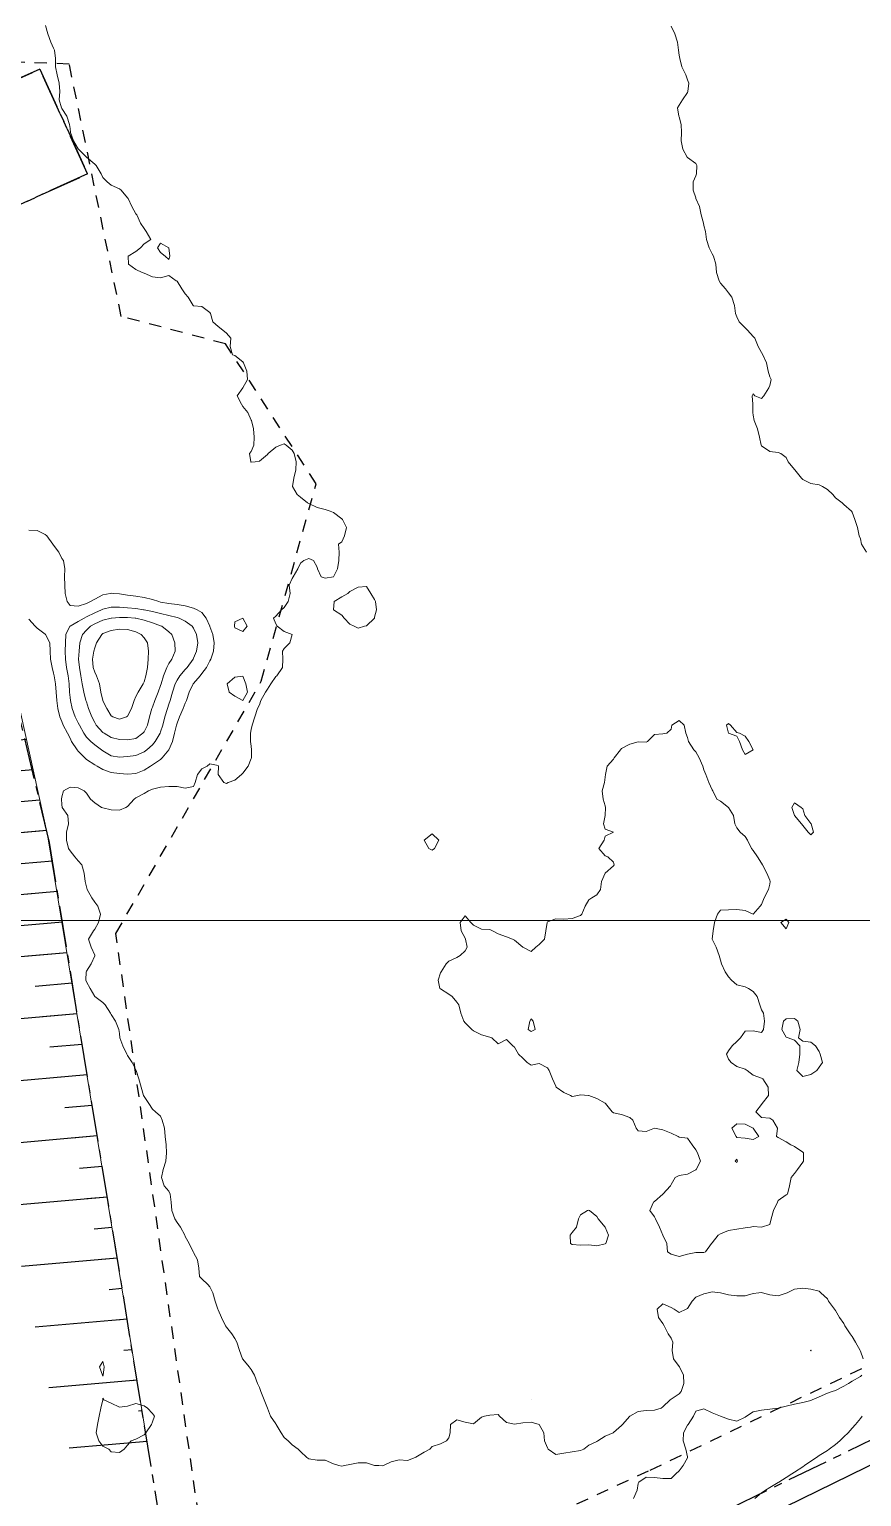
# Model space of a CAD drawing. Header units: centimetres. Extents: x 0 to 642158, y -847 to 649707.
# Drawn here: x 617186.3 to 617236.8, y 620852.4 to 620941.5 of the extents above; entities that cross this region are included whole.
import ezdxf

# ---------------------------------------------------------------- set-up
doc = ezdxf.new("R2010")
doc.units = ezdxf.units.CM
doc.header["$MEASUREMENT"] = 0
doc.linetypes.add('CENTERX2', pattern=[4, 2.5, -0.5, 0.5, -0.5])
doc.linetypes.add('JIS_02_0.7', pattern=[1.35, 0.75, -0.6])
for name, color, linetype, lineweight in [('MEV_grille', 254, 'Continuous', 9), ('MEV_schema paysager_V', 7, 'Continuous', 20), ('WAL_parcellaire agricole', 7, 'JIS_02_0.7', 25), ('WAL_topographie 0.5', 253, 'Continuous', 20)]:
    doc.layers.add(name, color=color, linetype=linetype, lineweight=lineweight)
doc.layers.add('MEV_schema paysager_Ha', color=7, linetype='Continuous', lineweight=25, transparency=0.13)
doc.layers.add('SPW_parcellaire cadastral', color=7, linetype='CENTERX2', lineweight=25, true_color=0xff0542)
picture_1 = doc.add_image_def('image2.png', size_in_pixel=(6614, 11023))

# ---------------------------------------------------------------- blocks, each defined once
blk = doc.blocks.new('*U114')
at = {"layer": 'MEV_grille', "transparency": 33554687}
blk.add_lwpolyline([(-1338.461, 0), (1338.461, 0)], dxfattribs=at)
blk = doc.blocks.new('*U115')
at = {"layer": 'MEV_grille', "color": 0, "linetype": 'ByBlock', "lineweight": -2, "transparency": 16777216}
blk.add_blockref('*U114', (0, -1500), dxfattribs=at)

msp = doc.modelspace()

# ---------------------------------------------------------------- hatches: boundary and pattern name
at = {"layer": 'MEV_schema paysager_Ha', "transparency": 33554687}
h = msp.add_hatch(dxfattribs=at)
h.set_pattern_fill('ANSI31', color=60, scale=30, angle=320)
h.paths.add_polyline_path([(617169.617, 620973.194), (617165.143, 620997.552), (617163.049, 621011.729), (617162.573, 621023.432), (617161.336, 621028.189), (617160.67, 621031.995), (617159.432, 621036.467), (617156.475, 621053.969), (617156.906, 621060.001), (617157.984, 621066.14), (617158.414, 621069.802), (617158.199, 621075.295), (617157.014, 621080.142), (617155.505, 621084.988), (617154.751, 621088.973), (617151.842, 621094.789), (617149.148, 621099.205), (617146.994, 621101.252), (617145.377, 621102.544), (617143.546, 621103.621), (617141.391, 621107.391), (617140.307, 621121.334), (617138.581, 621134.515), (617137.596, 621148.681), (617137.947, 621158.301), (617138.342, 621166.601), (617137.255, 621176.482), (617136.069, 621187.153), (617134.618, 621206.801), (617133.841, 621215.056), (617132.235, 621238.569), (617131.105, 621276.162), (617130.662, 621320.72), (617129.383, 621365.826), (617128.171, 621391.821), (617126.408, 621441.701), (617124.527, 621449.888), (617124.527, 621453.399), (617124.884, 621455.482), (617126.075, 621456.85), (617127.265, 621458.873), (617127.265, 621461.254), (617125.649, 621473.672), (617125.524, 621482.896), (617125.025, 621497.979), (617124.776, 621519.544), (617124.92, 621540.094), (617125.983, 621565.584), (617126.337, 621580.453), (617126.163, 621598.374), (617127.186, 621608.874), (617130.532, 621615.192), (617131.834, 621617.887), (617134.298, 621627.22), (617135.042, 621631.96), (617135.135, 621640.047), (617136.158, 621649.713), (617136.911, 621670.5), (617129.26, 621649.205), (617124.61, 621628.36), (617120.259, 621606.016), (617117.259, 621583.371), (617115.237, 621541.083), (617114.562, 621520.401), (617115.536, 621487.717), (617112.094, 621474.528), (617111.291, 621462.83), (617115.078, 621434.173), (617114.685, 621412.686), (617116.517, 621383.817), (617118.213, 621359.713), (617121.633, 621297.519), (617122.293, 621280.379), (617124.809, 621252.783), (617126.661, 621222.595), (617125.403, 621211.007), (617126.795, 621190.875), (617128.52, 621169.158), (617130.485, 621161.793), (617131.444, 621155.186), (617130.649, 621150.827), (617132.125, 621142.753), (617132.79, 621125.456), (617134.954, 621111.319), (617137.702, 621098.468), (617139.749, 621087.381), (617141.795, 621083.246), (617143.417, 621082.42), (617144.557, 621081.575), (617145.493, 621080.194), (617145.463, 621077.083), (617144.023, 621074.463), (617144.278, 621071.03), (617145.295, 621066.579), (617147.455, 621053.531), (617147.76, 621048.137), (617148.575, 621044.067), (617151.222, 621037.452), (617151.12, 621031.956), (617151.633, 621023.148), (617154.427, 621011.658), (617158.897, 620988.919), (617162.537, 620970.568), (617168.729, 620939.186), (617182.921, 620879.156), (617188.263, 620855.446), (617193.71, 620854.003), (617187.498, 620892.108), (617176.811, 620939.879)])
h = msp.add_hatch(dxfattribs=at)
h.set_pattern_fill('ANSI31', color=60, scale=15, angle=320)
h.paths.add_polyline_path([(617169.617, 620973.194), (617165.143, 620997.552), (617163.049, 621011.729), (617162.573, 621023.432), (617161.336, 621028.189), (617160.67, 621031.995), (617159.432, 621036.467), (617156.475, 621053.969), (617156.906, 621060.001), (617157.984, 621066.14), (617158.414, 621069.802), (617158.199, 621075.295), (617157.014, 621080.142), (617155.505, 621084.988), (617154.751, 621088.973), (617151.842, 621094.789), (617149.148, 621099.205), (617146.994, 621101.252), (617145.377, 621102.544), (617143.546, 621103.621), (617141.391, 621107.391), (617140.307, 621121.334), (617138.581, 621134.515), (617137.596, 621148.681), (617137.947, 621158.301), (617138.342, 621166.601), (617137.255, 621176.482), (617136.069, 621187.153), (617134.618, 621206.801), (617133.841, 621215.056), (617132.235, 621238.569), (617131.105, 621276.162), (617130.662, 621320.72), (617129.383, 621365.826), (617128.171, 621391.821), (617126.408, 621441.701), (617124.527, 621449.888), (617124.527, 621453.399), (617124.884, 621455.482), (617126.075, 621456.85), (617127.265, 621458.873), (617127.265, 621461.254), (617125.649, 621473.672), (617125.524, 621482.896), (617125.025, 621497.979), (617124.776, 621519.544), (617124.92, 621540.094), (617125.983, 621565.584), (617126.337, 621580.453), (617126.163, 621598.374), (617127.186, 621608.874), (617130.532, 621615.192), (617131.834, 621617.887), (617134.298, 621627.22), (617135.042, 621631.96), (617135.135, 621640.047), (617136.158, 621649.713), (617136.911, 621670.5), (617132.957, 621648.368), (617129.989, 621627.895), (617123.162, 621605.493), (617122.123, 621583.834), (617121.418, 621540.656), (617120.578, 621519.454), (617120.8, 621487.646), (617120.576, 621474.663), (617119.681, 621463.134), (617121.439, 621434.424), (617121.208, 621413.2), (617123.756, 621383.971), (617124.633, 621359.105), (617126.907, 621297.599), (617127.217, 621280.099), (617128.476, 621252.652), (617130.286, 621222.294), (617130.788, 621212.114), (617133.595, 621189.8), (617133.864, 621168.997), (617134.545, 621163.04), (617136.407, 621155.367), (617136.033, 621153.22), (617137.061, 621150.231), (617136.705, 621143.134), (617138.509, 621125.82), (617138.985, 621114.157), (617141.16, 621102.299), (617147.01, 621090.064), (617151.616, 621087.22), (617153.107, 621084.646), (617154.311, 621082.965), (617155.38, 621081.272), (617156.272, 621077.352), (617156.539, 621073.164), (617152.956, 621057.576), (617153.92, 621035.982), (617159.694, 621019.068), (617160.419, 620997.657), (617177.679, 620920.157), (617193.56, 620854.923), (617187.498, 620892.108)])

# ---------------------------------------------------------------- linework, layer by layer
msp.add_lwpolyline([(617283.421, 620876.852), (617222.327, 620846.91), (617191.327, 620831.788), (617146.717, 620809.104), (617121.916, 620796.553), (617076.852, 620775.08), (617033.603, 620753.757), (617000.637, 620736.82), (616975.534, 620721.245), (616956.026, 620709.147)])
at = {"layer": 'MEV_schema paysager_V', "color": 60}
msp.add_lwpolyline([(617169.617, 620973.194), (617187.385, 620892.583), (617193.419, 620855.789)], dxfattribs=at)
at = {"layer": 'SPW_parcellaire cadastral'}
for points in [[(617241.275, 621070.317), (617280.13, 620882.72), (617280.432, 620881.446), (617281.442, 620877.166), (617193.589, 620834.551), (617195.609, 620842.354), (617187.498, 620892.108), (617169.495, 620968.06), (617157.998, 621018.267), (617167.025, 621022.532), (617176.672, 621027.88), (617180.083, 621036.101), (617179.433, 621040.006), (617177.873, 621042.565), (617175.726, 621044.879), (617170.605, 621047.194), (617169.567, 621047.434), (617241.275, 621070.317)], [(617189.808, 620932.736), (617183.431, 620929.85), (617180.545, 620936.227), (617180.551, 620936.23), (617186.922, 620939.113), (617189.808, 620932.736)], [(617180.545, 620936.227), (617183.431, 620929.85), (617189.808, 620932.736), (617186.922, 620939.113), (617180.551, 620936.23), (617180.545, 620936.227)]]:
    msp.add_lwpolyline(points, dxfattribs=at)
at = {"layer": 'WAL_parcellaire agricole'}
msp.add_lwpolyline([(617162.989, 621080), (617224.114, 621083.582), (617235.553, 621081.796), (617243.404, 621078.126), (617246.13, 621076.604), (617241.847, 621073.918), (617239.848, 621067.418), (617278.187, 620880.011), (617223.873, 620853.918), (617197.875, 620841.915), (617191.536, 620886.581), (617200.368, 620901.915), (617203.699, 620913.915), (617198.198, 620922.414), (617191.865, 620924.08), (617188.697, 620939.413), (617176.811, 620939.879), (617163.873, 621009.697), (617170.861, 621017.803), (617179.796, 621028.171), (617179.795, 621038.537), (617166.85, 621056.909), (617162.989, 621080)], dxfattribs=at)
at = {"layer": 'WAL_topographie 0.5'}
for points in [[(617187.261, 620941.75), (617187.398, 620941.25), (617187.594, 620940.75), (617187.75, 620940.375), (617187.802, 620940.25), (617187.876, 620939.75), (617187.876, 620939.25), (617187.964, 620938.75), (617188.099, 620938.25), (617188.138, 620937.75), (617188.1, 620937.25), (617188.228, 620936.75), (617188.25, 620936.715), (617188.553, 620936.25), (617188.72, 620935.75), (617188.75, 620935.5), (617188.786, 620935.25), (617188.959, 620934.75), (617189.25, 620934.265), (617189.261, 620934.25), (617189.75, 620933.75), (617189.75, 620933.75), (617190.25, 620933.331), (617190.331, 620933.25), (617190.645, 620932.75), (617190.75, 620932.525), (617191, 620932.25), (617191.25, 620932.054), (617191.75, 620931.825), (617191.853, 620931.75), (617192.25, 620931.29), (617192.277, 620931.25), (617192.5, 620930.75), (617192.75, 620930.321), (617192.817, 620930.25), (617193.031, 620929.75), (617193.25, 620929.432), (617193.383, 620929.25), (617193.65, 620928.75), (617193.25, 620928.5), (617193.028, 620928.25), (617192.75, 620928.033), (617192.286, 620927.75), (617192.306, 620927.25), (617192.75, 620926.93), (617193.125, 620926.75), (617193.25, 620926.7), (617193.75, 620926.49), (617194.25, 620926.417), (617194.75, 620926.558), (617195.194, 620926.25), (617195.25, 620926.221), (617195.546, 620925.75), (617195.75, 620925.444), (617195.925, 620925.25), (617196.229, 620924.75), (617196.25, 620924.724), (617196.75, 620924.673), (617197.25, 620924.321), (617197.283, 620924.25), (617197.417, 620923.75), (617197.75, 620923.472), (617198.026, 620923.25), (617198.25, 620923.059), (617198.526, 620922.75), (617198.472, 620922.25), (617198.611, 620921.75), (617198.75, 620921.698), (617199.25, 620921.32), (617199.293, 620921.25), (617199.482, 620920.75), (617199.538, 620920.25), (617199.25, 620919.75), (617199.25, 620919.75), (617198.911, 620919.25), (617199.171, 620918.75), (617199.25, 620918.612), (617199.559, 620918.25), (617199.75, 620917.786), (617199.778, 620917.75), (617199.885, 620917.25), (617199.94, 620916.75), (617199.921, 620916.25), (617199.75, 620915.875), (617199.65, 620915.75), (617199.726, 620915.25), (617199.75, 620915.225), (617200, 620915.25), (617200.25, 620915.292), (617200.75, 620915.694), (617200.79, 620915.75), (617201.25, 620916.13), (617201.54, 620916.25), (617201.75, 620916.337), (617201.871, 620916.25), (617202.25, 620915.959), (617202.365, 620915.75), (617202.478, 620915.25), (617202.463, 620914.75), (617202.344, 620914.25), (617202.269, 620913.75), (617202.554, 620913.25), (617202.75, 620913.093), (617203.179, 620912.75), (617203.25, 620912.707), (617203.75, 620912.462), (617204.25, 620912.352), (617204.556, 620912.25), (617204.75, 620912.167), (617205.25, 620911.778), (617205.294, 620911.75), (617205.54, 620911.25), (617205.424, 620910.75), (617205.25, 620910.386), (617205.062, 620910.25), (617205.096, 620909.75), (617205.076, 620909.25), (617204.99, 620908.75), (617204.75, 620908.25), (617204.75, 620908.25), (617204.25, 620908.171), (617204, 620908.25), (617203.781, 620908.75), (617203.75, 620908.834), (617203.542, 620909.25), (617203.25, 620909.367), (617202.958, 620909.25), (617202.75, 620909.094), (617202.593, 620908.75), (617202.309, 620908.25), (617202.25, 620908.15), (617202.05, 620907.75), (617202.119, 620907.25), (617201.992, 620906.75), (617201.75, 620906.402), (617201.598, 620906.25), (617201.25, 620905.869), (617201.103, 620905.75), (617201.25, 620905.393), (617201.321, 620905.25), (617201.75, 620904.934), (617202.25, 620904.75), (617202.251, 620904.75), (617202.25, 620904.75), (617202.096, 620904.25), (617201.75, 620903.904), (617201.659, 620903.75), (617201.671, 620903.25), (617201.645, 620902.75), (617201.311, 620902.25), (617201.25, 620902.194), (617200.942, 620901.75), (617200.75, 620901.438), (617200.62, 620901.25), (617200.348, 620900.75), (617200.25, 620900.472), (617200.132, 620900.25), (617199.972, 620899.75), (617199.812, 620899.25), (617199.75, 620898.983), (617199.701, 620898.75), (617199.72, 620898.25), (617199.75, 620897.964), (617199.778, 620897.75), (617199.764, 620897.25), (617199.75, 620897.219), (617199.562, 620896.75), (617199.25, 620896.333), (617199.169, 620896.25), (617198.75, 620895.908), (617198.35, 620895.75), (617198.25, 620895.694), (617198.083, 620895.75), (617197.75, 620896.25), (617197.75, 620896.25), (617197.75, 620896.251), (617197.761, 620896.75), (617197.75, 620896.783), (617197.25, 620896.889), (617197.078, 620896.75), (617196.75, 620896.586), (617196.493, 620896.25), (617196.36, 620895.75), (617196.25, 620895.526), (617195.75, 620895.41), (617195.25, 620895.508), (617194.75, 620895.508), (617194.25, 620895.485), (617193.75, 620895.363), (617193.521, 620895.25), (617193.25, 620895.095), (617192.75, 620894.819), (617192.636, 620894.75), (617192.25, 620894.303), (617192.148, 620894.25), (617191.75, 620894.069), (617191.25, 620894.102), (617190.75, 620894.213), (617190.668, 620894.25), (617190.25, 620894.52), (617190, 620894.75), (617189.75, 620895.115), (617189.599, 620895.25), (617189.25, 620895.44), (617188.75, 620895.472), (617188.35, 620895.25), (617188.25, 620894.893), (617188.227, 620894.75), (617188.25, 620894.417), (617188.275, 620894.25), (617188.609, 620893.75), (617188.65, 620893.25), (617188.539, 620892.75), (617188.539, 620892.25), (617188.665, 620891.75), (617188.75, 620891.6), (617189.038, 620891.25), (617189.25, 620891), (617189.47, 620890.75), (617189.618, 620890.25), (617189.667, 620889.75), (617189.75, 620889.417), (617189.796, 620889.25), (617190.08, 620888.75), (617190.25, 620888.493), (617190.431, 620888.25), (617190.595, 620887.75), (617190.479, 620887.25), (617190.25, 620886.853), (617190.167, 620886.75), (617189.869, 620886.25), (617190.03, 620885.75), (617190.25, 620885.272), (617190.259, 620885.25), (617190.25, 620885.232), (617190.032, 620884.75), (617189.75, 620884.301), (617189.721, 620884.25), (617189.707, 620883.75), (617189.75, 620883.654), (617189.969, 620883.25), (617190.25, 620882.75), (617190.25, 620882.75), (617190.75, 620882.384), (617190.878, 620882.25), (617191.208, 620881.75), (617191.25, 620881.657), (617191.518, 620881.25), (617191.705, 620880.75), (617191.75, 620880.5), (617191.784, 620880.25), (617191.95, 620879.75), (617192.203, 620879.25), (617192.25, 620879.176), (617192.534, 620878.75), (617192.75, 620878.292), (617192.77, 620878.25), (617192.935, 620877.75), (617193.074, 620877.25), (617193.217, 620876.75), (617193.25, 620876.679), (617193.536, 620876.25), (617193.75, 620875.904), (617193.95, 620875.75), (617194.25, 620875.477), (617194.354, 620875.25), (617194.484, 620874.75), (617194.538, 620874.25), (617194.58, 620873.75), (617194.617, 620873.25), (617194.574, 620872.75), (617194.406, 620872.25), (617194.302, 620871.75), (617194.467, 620871.25), (617194.75, 620870.925), (617194.823, 620870.75), (617194.9, 620870.25), (617194.924, 620869.75), (617195.113, 620869.25), (617195.25, 620869.03), (617195.462, 620868.75), (617195.724, 620868.25), (617195.75, 620868.179), (617195.981, 620867.75), (617196.229, 620867.25), (617196.25, 620867.204), (617196.488, 620866.75), (617196.565, 620866.25), (617196.615, 620865.75), (617196.75, 620865.598), (617197.114, 620865.25), (617197.25, 620865.125), (617197.43, 620864.75), (617197.568, 620864.25), (617197.736, 620863.75), (617197.75, 620863.712), (617197.95, 620863.25), (617198.191, 620862.75), (617198.25, 620862.659), (617198.583, 620862.25), (617198.75, 620861.969), (617198.875, 620861.75), (617199.047, 620861.25), (617199.235, 620860.75), (617199.25, 620860.726), (617199.635, 620860.25), (617199.75, 620860.1), (617199.962, 620859.75), (617200.142, 620859.25), (617200.25, 620859), (617200.337, 620858.75), (617200.536, 620858.25), (617200.75, 620857.75), (617200.75, 620857.75), (617200.931, 620857.25), (617201.25, 620856.79), (617201.279, 620856.75), (617201.568, 620856.25), (617201.75, 620855.964), (617201.99, 620855.75), (617202.25, 620855.518), (617202.607, 620855.25), (617202.75, 620855.107), (617203.125, 620854.75), (617203.25, 620854.669), (617203.75, 620854.589), (617204.25, 620854.59), (617204.75, 620854.361), (617205.083, 620854.25), (617205.25, 620854.221), (617205.417, 620854.25), (617205.75, 620854.327), (617206.25, 620854.422), (617206.75, 620854.411), (617207.25, 620854.267), (617207.5, 620854.25), (617207.75, 620854.232), (617207.788, 620854.25), (617208.25, 620854.472), (617208.75, 620854.594), (617209.25, 620854.556), (617209.712, 620854.75), (617209.75, 620854.767), (617210.25, 620855.07), (617210.596, 620855.25), (617210.75, 620855.404), (617211.25, 620855.583), (617211.625, 620855.75), (617211.75, 620855.95), (617211.833, 620856.25), (617211.865, 620856.75), (617212.25, 620857.028), (617212.75, 620856.897), (617213.25, 620856.8), (617213.75, 620857.188), (617213.917, 620857.25), (617214.25, 620857.327), (617214.75, 620857.361), (617214.833, 620857.25), (617215.25, 620856.865), (617215.75, 620856.776), (617216.25, 620856.85), (617216.75, 620856.897), (617217.25, 620856.75), (617217.25, 620856.75), (617217.519, 620856.25), (617217.571, 620855.75), (617217.75, 620855.333), (617217.792, 620855.25), (617218.25, 620854.926), (617218.75, 620855.015), (617219.25, 620855.095), (617219.75, 620855.173), (617219.964, 620855.25), (617220.25, 620855.485), (617220.75, 620855.721), (617220.807, 620855.75), (617221.25, 620856.042), (617221.728, 620856.25), (617221.75, 620856.261), (617222.25, 620856.688), (617222.3, 620856.75), (617222.75, 620857.25), (617222.75, 620857.25), (617223.25, 620857.548), (617223.75, 620857.603), (617224.25, 620857.623), (617224.662, 620857.75), (617224.75, 620857.822), (617225.2, 620858.25), (617225.25, 620858.296), (617225.75, 620858.615), (617225.867, 620858.75), (617226.029, 620859.25), (617226, 620859.75), (617225.775, 620860.25), (617225.75, 620860.281), (617225.409, 620860.75), (617225.315, 620861.25), (617225.369, 620861.75), (617225.25, 620862), (617225.083, 620862.25), (617224.833, 620862.75), (617224.75, 620862.893), (617224.5, 620863.25), (617224.417, 620863.75), (617224.75, 620864.083), (617225.25, 620863.85), (617225.438, 620863.75), (617225.75, 620863.558), (617226.167, 620863.75), (617226.25, 620863.8), (617226.531, 620864.25), (617226.75, 620864.483), (617227.25, 620864.697), (617227.5, 620864.75), (617227.75, 620864.806), (617228.25, 620864.75), (617228.25, 620864.75), (617228.75, 620864.625), (617229.25, 620864.562), (617229.75, 620864.56), (617230.25, 620864.712), (617230.583, 620864.75), (617230.75, 620864.773), (617230.8, 620864.75), (617231.25, 620864.625), (617231.75, 620864.564), (617232.25, 620864.721), (617232.313, 620864.75), (617232.75, 620864.983), (617233.25, 620865.029), (617233.75, 620864.97), (617234.25, 620864.85), (617234.355, 620864.75), (617234.75, 620864.396), (617234.822, 620864.25), (617235.176, 620863.75), (617235.25, 620863.672), (617235.479, 620863.25), (617235.75, 620862.879), (617235.813, 620862.75), (617236.122, 620862.25), (617236.25, 620862.105), (617236.452, 620861.75), (617236.732, 620861.25), (617236.75, 620861.216), (617236.929, 620860.75)], [(617225.25, 620941.713), (617225.49, 620941.25), (617225.643, 620940.75), (617225.715, 620940.25), (617225.75, 620939.964), (617225.783, 620939.75), (617225.906, 620939.25), (617226.141, 620938.75), (617226.25, 620938.456), (617226.325, 620938.25), (617226.273, 620937.75), (617226.25, 620937.694), (617225.942, 620937.25), (617225.75, 620936.916), (617225.641, 620936.75), (617225.733, 620936.25), (617225.75, 620936.2), (617225.868, 620935.75), (617225.889, 620935.25), (617225.875, 620934.75), (617225.961, 620934.25), (617226.234, 620933.75), (617226.25, 620933.731), (617226.75, 620933.38), (617226.825, 620933.25), (617226.791, 620932.75), (617226.75, 620932.625), (617226.6, 620932.25), (617226.597, 620931.75), (617226.75, 620931.292), (617226.766, 620931.25), (617226.971, 620930.75), (617227.086, 620930.25), (617227.219, 620929.75), (617227.25, 620929.607), (617227.35, 620929.25), (617227.414, 620928.75), (617227.565, 620928.25), (617227.75, 620927.891), (617227.837, 620927.75), (617227.963, 620927.25), (617228.019, 620926.75), (617228.18, 620926.25), (617228.25, 620926.109), (617228.561, 620925.75), (617228.75, 620925.509), (617228.942, 620925.25), (617229.097, 620924.75), (617229.175, 620924.25), (617229.25, 620924.062), (617229.393, 620923.75), (617229.75, 620923.393), (617229.893, 620923.25), (617230.25, 620922.859), (617230.34, 620922.75), (617230.538, 620922.25), (617230.75, 620921.882), (617230.836, 620921.75), (617231.04, 620921.25), (617231.15, 620920.75), (617231.25, 620920.417), (617231.338, 620920.25), (617231.25, 620919.875), (617231.194, 620919.75), (617230.893, 620919.25), (617230.75, 620919.083), (617230.35, 620919.25), (617230.25, 620919.375), (617230.178, 620919.25), (617230.219, 620918.75), (617230.229, 620918.25), (617230.25, 620918.083), (617230.306, 620917.75), (617230.5, 620917.25), (617230.625, 620916.75), (617230.731, 620916.25), (617230.75, 620916.214), (617231.25, 620915.881), (617231.75, 620915.806), (617231.917, 620915.75), (617232.25, 620915.5), (617232.375, 620915.25), (617232.75, 620914.788), (617232.776, 620914.75), (617233.182, 620914.25), (617233.25, 620914.178), (617233.75, 620913.929), (617234.25, 620913.847), (617234.456, 620913.75), (617234.75, 620913.565), (617235.077, 620913.25), (617235.25, 620913.054), (617235.639, 620912.75), (617235.75, 620912.645), (617236.219, 620912.25), (617236.25, 620912.194), (617236.417, 620911.75), (617236.576, 620911.25), (617236.687, 620910.75), (617236.75, 620910.562), (617236.824, 620910.25), (617237.122, 620909.75)], [(617194.808, 620927.75), (617194.75, 620927.536), (617194.536, 620927.75), (617194.25, 620927.972), (617194.071, 620928.25), (617194.25, 620928.528), (617194.75, 620928.25), (617194.75, 620928.25), (617194.808, 620927.75)], [(617186.25, 620911.088), (617186.75, 620911.069), (617187.25, 620910.839), (617187.346, 620910.75), (617187.712, 620910.25), (617187.75, 620910.188), (617188.068, 620909.75), (617188.25, 620909.365), (617188.349, 620909.25), (617188.437, 620908.75), (617188.414, 620908.25), (617188.434, 620907.75), (617188.459, 620907.25), (617188.567, 620906.75), (617188.75, 620906.52), (617189.25, 620906.472), (617189.75, 620906.639), (617189.985, 620906.75), (617190.25, 620906.905), (617190.75, 620907.153), (617191.197, 620907.25), (617191.25, 620907.272), (617191.417, 620907.25), (617191.75, 620907.229), (617192.25, 620907.152), (617192.75, 620907.074), (617193.25, 620907.002), (617193.75, 620906.886), (617194.138, 620906.75), (617194.25, 620906.726), (617194.75, 620906.644), (617195.25, 620906.577), (617195.75, 620906.486), (617196.25, 620906.346), (617196.464, 620906.25), (617196.75, 620906.083), (617197.027, 620905.75), (617197.249, 620905.25), (617197.25, 620905.246), (617197.418, 620904.75), (617197.513, 620904.25), (617197.462, 620903.75), (617197.295, 620903.25), (617197.25, 620903.155), (617197.033, 620902.75), (617196.75, 620902.378), (617196.646, 620902.25), (617196.25, 620901.781), (617196.225, 620901.75), (617195.985, 620901.25), (617195.829, 620900.75), (617195.75, 620900.589), (617195.624, 620900.25), (617195.395, 620899.75), (617195.25, 620899.36), (617195.218, 620899.25), (617195.097, 620898.75), (617194.965, 620898.25), (617194.759, 620897.75), (617194.75, 620897.736), (617194.353, 620897.25), (617194.25, 620897.166), (617193.75, 620896.825), (617193.63, 620896.75)], [(617206.625, 620905.25), (617206.25, 620905.143), (617206, 620905.25), (617205.75, 620905.375), (617205.404, 620905.75), (617205.25, 620905.932), (617204.75, 620906.25), (617204.75, 620906.25), (617204.75, 620906.251), (617204.792, 620906.75), (617205.25, 620907.04), (617205.613, 620907.25), (617205.75, 620907.357), (617206.25, 620907.632), (617206.75, 620907.667), (617207.028, 620907.25), (617207.25, 620906.887), (617207.304, 620906.75), (617207.371, 620906.25), (617207.25, 620905.812), (617207.232, 620905.75), (617206.75, 620905.285), (617206.625, 620905.25)], [(617193.42, 620897.75), (617193.25, 620897.623), (617192.75, 620897.401), (617192.25, 620897.339), (617191.75, 620897.309), (617191.25, 620897.39), (617190.75, 620897.681), (617190.654, 620897.75), (617190.25, 620898.047), (617190.011, 620898.25), (617189.75, 620898.515), (617189.585, 620898.75), (617189.322, 620899.25), (617189.25, 620899.394), (617189.072, 620899.75), (617188.88, 620900.25), (617188.77, 620900.75), (617188.75, 620900.934), (617188.72, 620901.25), (617188.69, 620901.75), (617188.632, 620902.25), (617188.537, 620902.75), (617188.467, 620903.25), (617188.46, 620903.75), (617188.475, 620904.25), (617188.5, 620904.75), (617188.737, 620905.25), (617188.75, 620905.26), (617189.25, 620905.548), (617189.603, 620905.75), (617189.75, 620905.825), (617190.25, 620906.079), (617190.663, 620906.25), (617190.75, 620906.292), (617191.25, 620906.417), (617191.75, 620906.422), (617192.25, 620906.382), (617192.75, 620906.328), (617193.216, 620906.25), (617193.25, 620906.245), (617193.75, 620906.144), (617194.25, 620906.029), (617194.75, 620905.911), (617195.25, 620905.794), (617195.387, 620905.75), (617195.75, 620905.572), (617196.171, 620905.25), (617196.25, 620905.129), (617196.428, 620904.75), (617196.518, 620904.25), (617196.44, 620903.75), (617196.25, 620903.317), (617196.219, 620903.25), (617195.857, 620902.75), (617195.75, 620902.632), (617195.409, 620902.25), (617195.25, 620901.982), (617195.141, 620901.75), (617194.972, 620901.25), (617194.827, 620900.75), (617194.75, 620900.51), (617194.665, 620900.25), (617194.51, 620899.75), (617194.39, 620899.25), (617194.25, 620898.83), (617194.22, 620898.75), (617193.921, 620898.25), (617193.75, 620898.049), (617193.42, 620897.75)], [(617193.63, 620896.75), (617193.25, 620896.516), (617192.75, 620896.312), (617192.25, 620896.272), (617191.75, 620896.299), (617191.25, 620896.371), (617190.75, 620896.558), (617190.401, 620896.75), (617190.25, 620896.835), (617189.75, 620897.154), (617189.64, 620897.25), (617189.25, 620897.666), (617189.188, 620897.75), (617188.848, 620898.25), (617188.75, 620898.446), (617188.592, 620898.75), (617188.337, 620899.25), (617188.25, 620899.461), (617188.129, 620899.75), (617188.018, 620900.25), (617187.955, 620900.75), (617187.918, 620901.25), (617187.867, 620901.75), (617187.781, 620902.25), (617187.75, 620902.411), (617187.662, 620902.75), (617187.573, 620903.25), (617187.553, 620903.75), (617187.521, 620904.25), (617187.263, 620904.75), (617187.25, 620904.763), (617186.75, 620905.132), (617186.631, 620905.25), (617186.25, 620905.685)], [(617193.181, 620898.75), (617192.75, 620898.442), (617192.25, 620898.351), (617191.75, 620898.375), (617191.25, 620898.5), (617190.822, 620898.75), (617190.75, 620898.801), (617190.34, 620899.25), (617190.25, 620899.41), (617190.076, 620899.75), (617189.879, 620900.25), (617189.75, 620900.652), (617189.719, 620900.75), (617189.586, 620901.25), (617189.497, 620901.75), (617189.412, 620902.25), (617189.318, 620902.75), (617189.271, 620903.25), (617189.297, 620903.75), (617189.346, 620904.25), (617189.498, 620904.75), (617189.75, 620905.011), (617189.992, 620905.25), (617190.25, 620905.403), (617190.75, 620905.621), (617191.25, 620905.748), (617191.27, 620905.75), (617191.75, 620905.786), (617192.25, 620905.785), (617192.703, 620905.75), (617192.75, 620905.746), (617193.25, 620905.624), (617193.75, 620905.46), (617194.25, 620905.278), (617194.321, 620905.25), (617194.75, 620904.919), (617194.93, 620904.75), (617195.113, 620904.25), (617195.142, 620903.75), (617194.935, 620903.25), (617194.75, 620902.996), (617194.629, 620902.75), (617194.425, 620902.25), (617194.283, 620901.75), (617194.25, 620901.647), (617194.111, 620901.25), (617193.904, 620900.75), (617193.75, 620900.347), (617193.709, 620900.25), (617193.584, 620899.75), (617193.459, 620899.25), (617193.25, 620898.833), (617193.181, 620898.75)], [(617199.25, 620904.925), (617199.51, 620905.25), (617199.25, 620905.75), (617198.75, 620905.528), (617198.73, 620905.25), (617198.75, 620905.167), (617199.25, 620904.925)], [(617192.17, 620899.75), (617191.75, 620899.618), (617191.356, 620899.75), (617191.25, 620899.803), (617190.98, 620900.25), (617190.75, 620900.716), (617190.739, 620900.75), (617190.63, 620901.25), (617190.548, 620901.75), (617190.366, 620902.25), (617190.25, 620902.469), (617190.159, 620902.75), (617190.116, 620903.25), (617190.199, 620903.75), (617190.25, 620903.952), (617190.352, 620904.25), (617190.673, 620904.75), (617190.75, 620904.805), (617191.25, 620904.997), (617191.75, 620905.072), (617192.25, 620905.057), (617192.75, 620904.919), (617193.073, 620904.75), (617193.25, 620904.549), (617193.456, 620904.25), (617193.521, 620903.75), (617193.502, 620903.25), (617193.448, 620902.75), (617193.353, 620902.25), (617193.25, 620901.878), (617193.185, 620901.75), (617192.88, 620901.25), (617192.75, 620900.983), (617192.645, 620900.75), (617192.477, 620900.25), (617192.25, 620899.799), (617192.17, 620899.75)], [(617199.25, 620900.75), (617199.524, 620901.25), (617199.434, 620901.75), (617199.25, 620902.224), (617198.75, 620902.169), (617198.302, 620901.75), (617198.421, 620901.25), (617198.75, 620901.01), (617199.25, 620900.75)], [(617227.35, 620867.25), (617227.25, 620867.197), (617226.75, 620867.21), (617226.25, 620867.104), (617225.75, 620866.956), (617225.25, 620867.1), (617225.036, 620867.25), (617225, 620867.75), (617224.75, 620868.25), (617224.75, 620868.25), (617224.546, 620868.75), (617224.303, 620869.25), (617224.25, 620869.361), (617223.958, 620869.75), (617224.179, 620870.25), (617224.25, 620870.309), (617224.75, 620870.75), (617224.75, 620870.75), (617225.221, 620871.25), (617225.25, 620871.333), (617225.5, 620871.75), (617225.75, 620871.875), (617226.25, 620871.961), (617226.75, 620872.219), (617226.786, 620872.25), (617227.05, 620872.75), (617226.865, 620873.25), (617226.75, 620873.438), (617226.542, 620873.75), (617226.25, 620874.139), (617225.75, 620874.219), (617225.694, 620874.25), (617225.25, 620874.46), (617224.75, 620874.663), (617224.25, 620874.75), (617223.75, 620874.55), (617223.25, 620874.6), (617223.143, 620874.75), (617222.94, 620875.25), (617222.75, 620875.41), (617222.25, 620875.577), (617221.75, 620875.697), (617221.683, 620875.75), (617221.274, 620876.25), (617221.25, 620876.281), (617220.75, 620876.55), (617220.25, 620876.75), (617220.249, 620876.75), (617219.75, 620876.778), (617219.583, 620876.75), (617219.25, 620876.679), (617219.139, 620876.75), (617218.75, 620876.917), (617218.283, 620877.25), (617218.25, 620877.3), (617218.046, 620877.75), (617217.85, 620878.25), (617217.75, 620878.432), (617217.25, 620878.679), (617216.75, 620878.583), (617216.517, 620878.75), (617216.25, 620879.017), (617215.981, 620879.25), (617215.75, 620879.679), (617215.65, 620879.75), (617215.25, 620880.15), (617214.75, 620879.875), (617214.375, 620880.25), (617214.25, 620880.286), (617213.75, 620880.434), (617213.25, 620880.663), (617213.15, 620880.75), (617212.75, 620881.15), (617212.663, 620881.25), (617212.479, 620881.75), (617212.354, 620882.25), (617212.25, 620882.406), (617211.96, 620882.75), (617211.75, 620882.904), (617211.25, 620883.218), (617211.212, 620883.25), (617211.112, 620883.75), (617211.25, 620884.194), (617211.283, 620884.25), (617211.6, 620884.75), (617211.75, 620884.9), (617212.25, 620885.132), (617212.45, 620885.25), (617212.75, 620885.523), (617212.869, 620885.75), (617212.778, 620886.25), (617212.75, 620886.3), (617212.513, 620886.75), (617212.438, 620887.25), (617212.75, 620887.667), (617213.083, 620887.25), (617213.25, 620887.094), (617213.75, 620886.846), (617214.25, 620886.822), (617214.4, 620886.75), (617214.75, 620886.555), (617215.25, 620886.381), (617215.625, 620886.25), (617215.75, 620886.187), (617216.25, 620885.75), (617216.25, 620885.75), (617216.75, 620885.5), (617217.05, 620885.75), (617217.25, 620885.917), (617217.558, 620886.25), (617217.645, 620886.75), (617217.721, 620887.25), (617217.75, 620887.286), (617218.25, 620887.477), (617218.75, 620887.446), (617219.25, 620887.49), (617219.75, 620887.673), (617219.827, 620887.75), (617220.031, 620888.25), (617220.25, 620888.639), (617220.45, 620888.75), (617220.75, 620888.938), (617220.958, 620889.25), (617221.031, 620889.75), (617221.25, 620890.25), (617221.25, 620890.25), (617221.75, 620890.694), (617221.792, 620890.75), (617221.75, 620890.917), (617221.417, 620891.25), (617221.25, 620891.313), (617220.861, 620891.75), (617221.188, 620892.25), (617221.25, 620892.5), (617221.749, 620892.75), (617221.25, 620892.917), (617221.159, 620893.25), (617221.25, 620893.75), (617221.25, 620893.751), (617221.275, 620894.25), (617221.25, 620894.35), (617221.139, 620894.75), (617221.075, 620895.25), (617221.202, 620895.75), (617221.25, 620896.083), (617221.274, 620896.25), (617221.375, 620896.75), (617221.75, 620897.179), (617221.794, 620897.25), (617222.178, 620897.75), (617222.25, 620897.822), (617222.75, 620898.09), (617223.25, 620898.226), (617223.75, 620898.212), (617223.821, 620898.25), (617224.25, 620898.679), (617224.75, 620898.717), (617225, 620898.75), (617225.25, 620899), (617225.295, 620899.25), (617225.75, 620899.528), (617226.044, 620899.25), (617226.159, 620898.75), (617226.25, 620898.5), (617226.306, 620898.25), (617226.632, 620897.75), (617226.75, 620897.617), (617226.962, 620897.25), (617227.176, 620896.75), (617227.25, 620896.527), (617227.369, 620896.25), (617227.54, 620895.75), (617227.75, 620895.306), (617227.8, 620895.25), (617228.036, 620894.75), (617228.25, 620894.625), (617228.75, 620894.25), (617228.75, 620894.25), (617229.046, 620893.75), (617229.135, 620893.25), (617229.25, 620893), (617229.45, 620892.75), (617229.75, 620892.469), (617229.89, 620892.25), (617230.146, 620891.75), (617230.25, 620891.618), (617230.509, 620891.25), (617230.75, 620890.868), (617230.804, 620890.75), (617231.073, 620890.25), (617231.25, 620889.827), (617231.281, 620889.75), (617231.25, 620889.583), (617231.179, 620889.25), (617230.905, 620888.75), (617230.75, 620888.341), (617230.667, 620888.25), (617230.25, 620887.75), (617230.25, 620887.75), (617230.25, 620887.75), (617229.75, 620887.984), (617229.25, 620888.05), (617228.75, 620888.019), (617228.25, 620888), (617228.068, 620887.75), (617227.886, 620887.25), (617227.812, 620886.75), (617227.75, 620886.25), (617227.983, 620885.75), (617228.167, 620885.25), (617228.25, 620884.964), (617228.308, 620884.75), (617228.536, 620884.25), (617228.75, 620883.95), (617228.924, 620883.75), (617229.25, 620883.462), (617229.75, 620883.342), (617229.958, 620883.25), (617230.25, 620883.055), (617230.489, 620882.75), (617230.635, 620882.25), (617230.75, 620881.95), (617230.861, 620881.75), (617230.934, 620881.25), (617230.868, 620880.75), (617230.75, 620880.568), (617230.25, 620880.667), (617229.75, 620880.65), (617229.464, 620880.25), (617229.25, 620880.013), (617228.972, 620879.75), (617228.75, 620879.464), (617228.63, 620879.25), (617228.75, 620878.95), (617228.904, 620878.75), (617229.25, 620878.5), (617229.75, 620878.333), (617229.875, 620878.25), (617230.25, 620877.985), (617230.75, 620877.792), (617230.833, 620877.75), (617231.15, 620877.25), (617231.162, 620876.75), (617230.792, 620876.25), (617230.75, 620876.188), (617230.4, 620875.75), (617230.75, 620875.4), (617231.25, 620875.357), (617231.437, 620875.25), (617231.708, 620874.75), (617231.667, 620874.25), (617231.75, 620874.188), (617232.25, 620873.932), (617232.536, 620873.75), (617232.75, 620873.635), (617233.25, 620873.292), (617233.3, 620873.25), (617233.292, 620872.75), (617233.25, 620872.694), (617232.942, 620872.25), (617232.75, 620872), (617232.542, 620871.75), (617232.45, 620871.25), (617232.317, 620870.75), (617232.25, 620870.7), (617231.75, 620870.361), (617231.71, 620870.25), (617231.485, 620869.75), (617231.343, 620869.25), (617231.25, 620868.893), (617230.75, 620868.75), (617230.75, 620868.75), (617230.749, 620868.75), (617230.25, 620868.786), (617230.083, 620868.75), (617229.75, 620868.702), (617229.25, 620868.615), (617228.75, 620868.53), (617228.25, 620868.337), (617228.117, 620868.25), (617227.75, 620867.792), (617227.717, 620867.75), (617227.35, 620867.25)], [(617230.25, 620897.75), (617230.25, 620897.75), (617229.75, 620897.464), (617229.596, 620897.75), (617229.417, 620898.25), (617229.25, 620898.583), (617228.75, 620898.75), (617228.75, 620898.75), (617228.625, 620899.25), (617228.75, 620899.35), (617228.865, 620899.25), (617229.25, 620898.796), (617229.417, 620898.75), (617229.75, 620898.583), (617229.973, 620898.25), (617230.25, 620897.75), (617230.25, 620897.75)], [(617233.898, 620892.75), (617233.75, 620892.576), (617233.583, 620892.75), (617233.25, 620893.15), (617233.183, 620893.25), (617232.75, 620893.75), (617232.75, 620893.75), (617232.595, 620894.25), (617232.75, 620894.515), (617233.159, 620894.25), (617233.25, 620894.167), (617233.378, 620893.75), (617233.75, 620893.267), (617233.759, 620893.25), (617233.898, 620892.75)], [(617210.893, 620891.75), (617210.75, 620891.645), (617210.55, 620891.75), (617210.25, 620892.25), (617210.25, 620892.25), (617210.25, 620892.25), (617210.75, 620892.65), (617211.15, 620892.25), (617210.893, 620891.75)], [(617232.4, 620887.25), (617232.25, 620886.875), (617231.917, 620887.25), (617232.25, 620887.45), (617232.4, 620887.25)], [(617216.75, 620880.625), (617217, 620880.75), (617216.875, 620881.25), (617216.75, 620881.393), (617216.673, 620881.25), (617216.583, 620880.75), (617216.75, 620880.625)], [(617234.1, 620878.25), (617233.75, 620878.017), (617233.25, 620877.893), (617232.893, 620878.25), (617233.017, 620878.75), (617233.074, 620879.25), (617233.068, 620879.75), (617232.75, 620880.1), (617232.375, 620880.25), (617232.25, 620880.286), (617231.979, 620880.75), (617232.073, 620881.25), (617232.25, 620881.4), (617232.75, 620881.417), (617232.945, 620881.25), (617233.092, 620880.75), (617233, 620880.25), (617233.25, 620880.036), (617233.75, 620879.977), (617234.028, 620879.75), (617234.25, 620879.417), (617234.317, 620879.25), (617234.45, 620878.75), (617234.25, 620878.465), (617234.1, 620878.25)], [(617230.25, 620874.068), (617230.583, 620874.25), (617230.25, 620874.75), (617230.25, 620874.75), (617229.75, 620875), (617229.25, 620875.028), (617228.938, 620874.75), (617229.2, 620874.25), (617229.25, 620874.187), (617229.75, 620874.15), (617230.25, 620874.068)], [(617229.25, 620872.679), (617229.292, 620872.75), (617229.25, 620872.875), (617229.15, 620872.75), (617229.25, 620872.679)], [(617221.296, 620867.75), (617221.25, 620867.719), (617220.75, 620867.612), (617220.25, 620867.675), (617219.75, 620867.643), (617219.25, 620867.683), (617219.15, 620867.75), (617219.117, 620868.25), (617219.25, 620868.417), (617219.517, 620868.75), (617219.63, 620869.25), (617219.75, 620869.481), (617220.187, 620869.75), (617220.25, 620869.775), (617220.292, 620869.75), (617220.75, 620869.383), (617220.83, 620869.25), (617221.25, 620868.75), (617221.25, 620868.75), (617221.454, 620868.25), (617221.296, 620867.75)], [(617190.764, 620859.75), (617190.75, 620859.685), (617190.725, 620859.75), (617190.55, 620860.25), (617190.75, 620860.57), (617190.817, 620860.25), (617190.764, 620859.75)], [(617233.769, 620861.25), (617233.75, 620861.234), (617233.729, 620861.25), (617233.75, 620861.269), (617233.769, 620861.25)], [(617236.834, 620859.75), (617236.75, 620859.67), (617236.25, 620859.39), (617236.026, 620859.25), (617235.75, 620859.078), (617235.25, 620858.822), (617235.032, 620858.75), (617234.75, 620858.65), (617234.25, 620858.431), (617233.817, 620858.25), (617233.75, 620858.215), (617233.25, 620858.08), (617232.75, 620857.981), (617232.25, 620857.868), (617231.75, 620857.75), (617231.75, 620857.75), (617231.25, 620857.672), (617230.75, 620857.623), (617230.25, 620857.51), (617229.833, 620857.25), (617229.75, 620857.187), (617229.25, 620856.961), (617228.75, 620857.069), (617228.25, 620857.25), (617228.25, 620857.25), (617227.75, 620857.458), (617227.25, 620857.7), (617226.75, 620857.563), (617226.611, 620857.25), (617226.29, 620856.75), (617226.25, 620856.714), (617226.018, 620856.25), (617225.996, 620855.75), (617226.146, 620855.25), (617226.25, 620854.783), (617226.258, 620854.75), (617226.25, 620854.734), (617225.996, 620854.25), (617225.75, 620853.931), (617225.548, 620853.75), (617225.25, 620853.459), (617224.75, 620853.474), (617224.25, 620853.534), (617223.75, 620853.541), (617223.29, 620853.25), (617223.25, 620853.155), (617223.193, 620852.75), (617222.965, 620852.25)], [(617192.03, 620855.25), (617191.75, 620855.044), (617191.25, 620855.093), (617191.102, 620855.25), (617190.75, 620855.436), (617190.502, 620855.75), (617190.328, 620856.25), (617190.416, 620856.75), (617190.525, 620857.25), (617190.613, 620857.75), (617190.733, 620858.25), (617190.75, 620858.345), (617190.803, 620858.25), (617191.25, 620858.048), (617191.75, 620857.798), (617192.25, 620857.862), (617192.75, 620858.017), (617193.25, 620857.875), (617193.456, 620857.75), (617193.75, 620857.427), (617193.875, 620857.25), (617193.75, 620856.906), (617193.69, 620856.75), (617193.359, 620856.25), (617193.25, 620856.122), (617192.75, 620855.868), (617192.454, 620855.75), (617192.25, 620855.5), (617192.03, 620855.25)], [(617216.75, 620858.25), (617216.75, 620858.25), (617216.75, 620858.25), (617216.75, 620858.25), (617216.75, 620858.25)], [(617236.868, 620857.25), (617236.75, 620857.109), (617236.447, 620856.75), (617236.25, 620856.526), (617236, 620856.25), (617235.75, 620855.993), (617235.503, 620855.75), (617235.25, 620855.543), (617234.864, 620855.25), (617234.75, 620855.169), (617234.25, 620854.857), (617234.089, 620854.75), (617233.75, 620854.532), (617233.367, 620854.25), (617233.25, 620854.177), (617232.75, 620853.85), (617232.591, 620853.75), (617232.25, 620853.534), (617231.796, 620853.25), (617231.75, 620853.223), (617231.25, 620852.917), (617230.981, 620852.75), (617230.75, 620852.605), (617230.332, 620852.25)]]:
    msp.add_lwpolyline(points, dxfattribs=at)

# ---------------------------------------------------------------- block references
at = {"layer": 'MEV_grille', "transparency": 33554687}
msp.add_blockref('*U115', (616669.481, 622387.381), dxfattribs=at)

# ---------------------------------------------------------------- pictures from other files: only their frames are drawn
image = msp.add_image(picture_1, insert=(616830.845, 620745.783), size_in_units=(429.466, 715.756), dxfattribs=dict(brightness=75))
image.dxf.flags = 7

doc.saveas('drawing.dxf')
